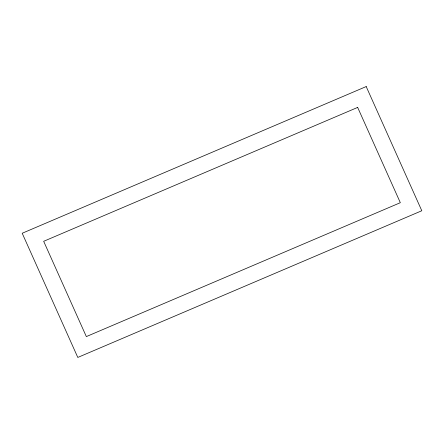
<?xml version="1.0" encoding="UTF-8"?>
<svg xmlns="http://www.w3.org/2000/svg" width="444" height="444" viewBox="0 0 444 444"><rect width="100%" height="100%" fill="white"/><g stroke="black" fill="none" stroke-linecap="round" stroke-linejoin="round"><path stroke-width="0.67" d="M366.2 86.563L22.2 233.255L77.8 357.437L421.8 210.745L366.2 86.563M357.659 107.409L43.673 241.303L86.341 336.591L400.327 202.697L357.659 107.409"/></g></svg>
